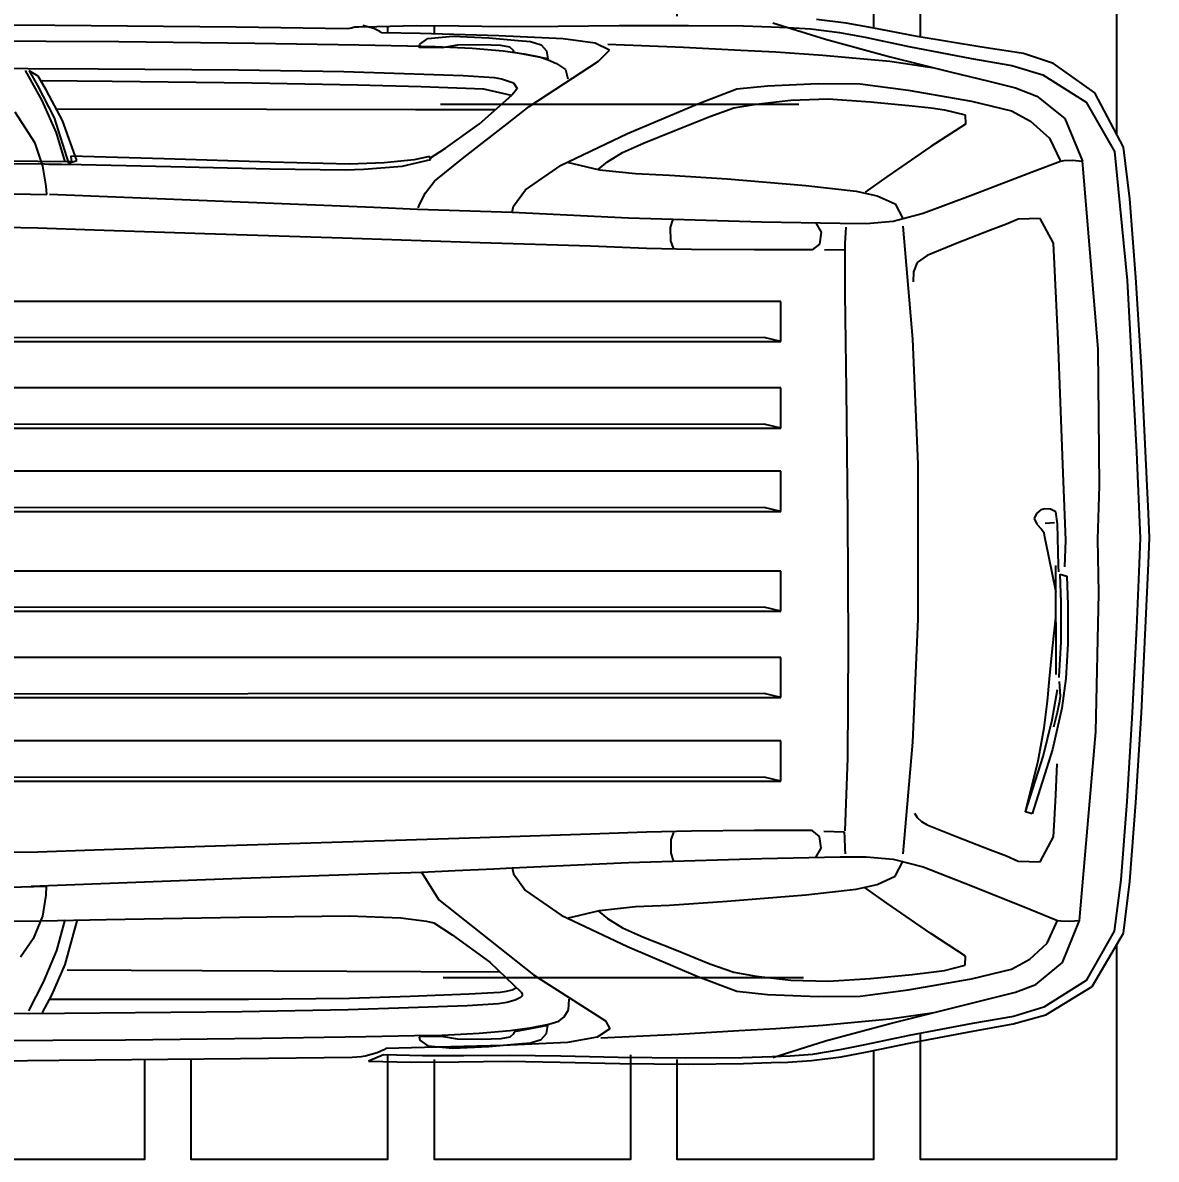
# Model space of a CAD drawing. Header units: millimetres. Extents: x -677 to -23, y -135 to 1112.
# Drawn here: x -115.698 to -113.692, y 857.496 to 859.508 of the extents above; entities that cross this region are included whole.
import ezdxf

# ---------------------------------------------------------------- set-up
doc = ezdxf.new("R2010")
doc.units = ezdxf.units.MM
doc.header["$LTSCALE"] = 20
doc.header["$MEASUREMENT"] = 0
doc.header["$PDSIZE"] = -5
doc.layers.get('0').update_dxf_attribs({"linetype": 'CONTINUOUS'})
doc.layers.get('Defpoints').update_dxf_attribs({"linetype": 'CONTINUOUS'})
doc.layers.add('AR-ALV', color=5, linetype='CONTINUOUS')
doc.layers.add('E-Pen-C', color=4, linetype='CONTINUOUS', lineweight=15)
doc.layers.add('E-Pen-G', color=3, linetype='CONTINUOUS', lineweight=30)
doc.styles.add('F2', font='swissc.ttf')
doc.dimstyles.new('DIMENSION-1', dxfattribs={"dimtxt": 0.11, "dimasz": 0.07, "dimexe": 1, "dimexo": 0, "dimgap": 0.12, "dimtad": 1, "dimzin": 7, "dimdsep": 46, "dimtxsty": 'F2', "dimblk1": 'TRACO', "dimblk2": 'TRACO', "dimsah": 1, "dimcen": 1, "dimse1": 1, "dimse2": 1, "dimclrd": 256, "dimclre": 256, "dimclrt": 6, "dimadec": 0, "dimazin": 0, "dimtfac": 1, "dimtix": 1, "dimtmove": 2, "dimatfit": 3, "dimldrblk": 'TRACO', "dimfxl": 1, "dimtolj": 1, "dimtzin": 0, "dimarcsym": 0})

# ---------------------------------------------------------------- blocks, each defined once
blk = doc.blocks.new('Austin Mini dessus')
at = {"color": 8, "flags": 128}
for points in [[(2.9944, 3.7997), (3.0997, 3.8021)], [(3.0997, 3.8021), (3.2215, 3.8034)], [(3.2215, 3.8034), (3.3188, 3.8025)], [(3.3188, 3.8025), (3.3675, 3.8008)], [(2.1078, 3.7972), (1.9397, 3.7986)], [(2.4284, 3.7942), (2.1078, 3.7972)], [(2.6259, 3.7916), (2.4284, 3.7942)], [(2.6343, 3.7911), (2.6259, 3.7916)], [(2.642, 3.7903), (2.6343, 3.7911)], [(2.649, 3.7893), (2.642, 3.7903)], [(2.6704, 3.7837), (2.649, 3.7893)], [(2.6551, 3.7981), (2.7306, 3.7997)], [(2.6814, 3.7868), (2.6551, 3.7981)], [(2.6822, 3.7782), (2.6704, 3.7837)], [(2.7507, 3.7887), (2.6814, 3.7868)], [(2.7306, 3.7997), (2.8147, 3.7991)], [(2.8237, 3.7886), (2.7507, 3.7887)], [(2.8147, 3.7991), (2.9021, 3.7984)], [(2.9048, 3.7882), (2.8237, 3.7886)], [(2.9021, 3.7984), (2.9944, 3.7997)], [(2.9951, 3.7894), (2.9048, 3.7882)], [(3.0966, 3.7917), (2.9951, 3.7894)], [(3.2164, 3.793), (3.0966, 3.7917)], [(3.316, 3.7921), (3.2164, 3.793)], [(3.3693, 3.7904), (3.316, 3.7921)], [(3.3675, 3.8008), (3.3972, 3.7998)], [(3.4015, 3.7895), (3.3693, 3.7904)], [(3.3706, 3.7916), (3.4639, 3.7624)], [(3.3972, 3.7998), (3.439, 3.7972)], [(3.4406, 3.7862), (3.4015, 3.7895)], [(3.439, 3.7972), (3.4912, 3.7905)], [(3.4894, 3.7783), (3.4406, 3.7862)], [(3.4912, 3.7905), (3.5375, 3.7819)], [(3.5375, 3.7819), (3.6147, 3.7659)], [(1.9674, 3.7618), (2.2252, 3.7604)], [(2.6858, 3.7757), (2.6822, 3.7782)], [(2.7538, 3.7741), (2.6858, 3.7757)], [(2.7458, 3.7609), (2.7598, 3.7709)], [(2.8931, 3.7702), (2.7538, 3.7741)], [(2.7598, 3.7709), (2.8041, 3.7753)], [(2.8041, 3.7753), (2.8678, 3.772)], [(2.8678, 3.772), (2.9199, 3.7677)], [(3.0069, 3.7651), (2.8931, 3.7702)], [(2.9199, 3.7677), (2.9416, 3.7655)], [(2.9416, 3.7655), (2.9606, 3.76)], [(3.0599, 3.7557), (3.0069, 3.7651)], [(3.4639, 3.7624), (3.5784, 3.7316)], [(3.5334, 3.7691), (3.4894, 3.7783)], [(3.6119, 3.753), (3.5334, 3.7691)], [(3.6147, 3.7659), (3.7245, 3.7448)], [(2.2252, 3.7604), (2.4664, 3.7574)], [(2.4664, 3.7574), (2.6503, 3.7544)], [(2.6503, 3.7544), (2.7365, 3.753)], [(2.7365, 3.753), (2.7855, 3.7519)], [(2.7449, 3.7554), (2.7458, 3.7609)], [(2.7845, 3.7544), (2.7449, 3.7554)], [(2.8122, 3.7594), (2.7845, 3.7544)], [(2.7855, 3.7519), (2.851, 3.7488)], [(2.8551, 3.7596), (2.8122, 3.7594)], [(2.851, 3.7488), (2.9058, 3.7442)], [(2.8891, 3.7588), (2.8551, 3.7596)], [(2.9053, 3.7556), (2.8891, 3.7588)], [(2.9118, 3.7497), (2.9053, 3.7556)], [(2.9058, 3.7442), (2.9441, 3.7386)], [(2.913, 3.7465), (2.9118, 3.7497)], [(2.9725, 3.7349), (2.913, 3.7465)], [(2.9606, 3.76), (2.9698, 3.7493)], [(2.9698, 3.7493), (2.9725, 3.7349)], [(3.0819, 3.7412), (3.0599, 3.7557)], [(3.0661, 3.7568), (3.2036, 3.7505)], [(3.2036, 3.7505), (3.3106, 3.7441)], [(3.3106, 3.7441), (3.3759, 3.7402)], [(3.7239, 3.7317), (3.6119, 3.753)], [(3.7245, 3.7448), (3.7958, 3.7324)], [(2.9441, 3.7386), (2.9744, 3.7329)], [(2.9469, 3.6452), (3.0743, 3.7267)], [(2.9744, 3.7329), (2.9916, 3.7274)], [(2.9916, 3.7274), (3.001, 3.7198)], [(3.0743, 3.7267), (3.0819, 3.7412)], [(3.3759, 3.7402), (3.4593, 3.7344)], [(3.4593, 3.7344), (3.5777, 3.7235)], [(3.5777, 3.7235), (3.6563, 3.7118)], [(3.5784, 3.7316), (3.6421, 3.7153)], [(3.7964, 3.7192), (3.7239, 3.7317)], [(3.7958, 3.7324), (3.8536, 3.716)], [(1.8979, 3.7134), (2.0543, 3.714)], [(2.0537, 3.7091), (2.0796, 3.6584)], [(2.0543, 3.714), (2.1798, 3.7129)], [(2.094, 3.6816), (2.0773, 3.7122)], [(2.1798, 3.7129), (2.4309, 3.7103)], [(2.4309, 3.7103), (2.6188, 3.7069)], [(2.6188, 3.7069), (2.7259, 3.7034)], [(2.7259, 3.7034), (2.8298, 3.6998)], [(3.001, 3.7198), (3.0087, 3.7071)], [(3.0087, 3.7071), (3.01, 3.6884)], [(3.6421, 3.7153), (3.6846, 3.7048)], [(3.6846, 3.7048), (3.7528, 3.688)], [(3.8504, 3.7028), (3.7964, 3.7192)], [(3.9251, 3.6552), (3.8504, 3.7028)], [(3.8536, 3.716), (3.9358, 3.6662)], [(2.0918, 3.6884), (2.2083, 3.6887)], [(2.1175, 3.6272), (2.094, 3.6816)], [(2.2083, 3.6887), (2.4426, 3.6885)], [(2.4426, 3.6885), (2.6215, 3.6864)], [(2.6215, 3.6864), (2.7286, 3.6829)], [(2.7286, 3.6829), (2.8326, 3.6793)], [(2.8298, 3.6998), (2.8852, 3.6963)], [(2.8852, 3.6963), (2.8995, 3.6935)], [(2.8995, 3.6935), (2.9148, 3.6898)], [(2.9148, 3.6898), (2.9254, 3.6845)], [(2.9269, 3.6823), (2.9254, 3.6845)], [(2.9271, 3.6797), (2.9269, 3.6823)], [(3.361, 3.68), (3.4507, 3.6839)], [(3.4507, 3.6839), (3.525, 3.6834)], [(3.525, 3.6834), (3.6102, 3.6722)], [(3.7528, 3.688), (3.8, 3.6763)], [(2.8326, 3.6793), (2.8879, 3.6758)], [(2.8698, 3.6229), (2.9257, 3.6769)], [(2.8879, 3.6758), (2.8994, 3.674)], [(2.8994, 3.674), (2.9094, 3.6722)], [(2.9094, 3.6722), (2.9171, 3.6679)], [(2.9257, 3.6769), (2.9271, 3.6797)], [(3.2381, 3.6482), (3.3067, 3.6745)], [(3.3067, 3.6745), (3.361, 3.68)], [(3.6102, 3.6722), (3.7219, 3.6526)], [(3.8, 3.6763), (3.8361, 3.6624)], [(3.8361, 3.6624), (3.8831, 3.6237)], [(3.9358, 3.6662), (3.9909, 3.5714)], [(2.0796, 3.6584), (2.1036, 3.6021)], [(2.7793, 3.5129), (2.9469, 3.6452)], [(2.7871, 3.6502), (3.4246, 3.6502)], [(3.1134, 3.5955), (3.2381, 3.6482)], [(3.3014, 3.6408), (3.3411, 3.6477)], [(3.3411, 3.6477), (3.4025, 3.6546)], [(3.4025, 3.6546), (3.4682, 3.6568)], [(3.4682, 3.6568), (3.5432, 3.6518)], [(3.5432, 3.6518), (3.6174, 3.6446)], [(3.6174, 3.6446), (3.651, 3.6408)], [(3.7219, 3.6526), (3.793, 3.6355)], [(3.9748, 3.5682), (3.9251, 3.6552)], [(2.1391, 3.55), (2.1175, 3.6272)], [(2.1218, 3.6365), (2.2347, 3.637)], [(2.2347, 3.637), (2.4865, 3.6382)], [(2.4865, 3.6382), (2.7473, 3.6393)], [(2.7473, 3.6393), (2.8869, 3.6399)], [(2.8029, 3.5745), (2.8698, 3.6229)], [(3.1969, 3.6007), (3.2592, 3.6259)], [(3.2592, 3.6259), (3.3014, 3.6408)], [(3.651, 3.6408), (3.6741, 3.6378)], [(3.6741, 3.6378), (3.7107, 3.6285)], [(3.7107, 3.6285), (3.7113, 3.6124)], [(3.793, 3.6355), (3.8251, 3.6178)], [(3.8831, 3.6237), (3.9133, 3.5491)], [(2.0615, 3.5818), (2.0389, 3.6143)], [(2.1036, 3.6021), (2.1179, 3.5483)], [(3.1417, 3.5787), (3.1969, 3.6007)], [(3.7113, 3.6124), (3.6503, 3.5725)], [(3.8251, 3.6178), (3.8563, 3.5892)], [(2.0778, 3.5418), (2.0615, 3.5818)], [(2.9962, 3.5397), (3.1134, 3.5955)], [(3.8563, 3.5892), (3.8742, 3.5491)], [(2.7705, 3.5534), (2.8029, 3.5745)], [(3.0778, 3.5457), (3.1044, 3.562)], [(3.1044, 3.562), (3.1417, 3.5787)], [(3.6503, 3.5725), (3.5724, 3.5187)], [(3.9862, 3.4773), (3.9748, 3.5682)], [(3.9909, 3.5714), (4.0023, 3.48)], [(1.8885, 3.5517), (2.0756, 3.55)], [(2.0756, 3.55), (2.1906, 3.5477)], [(2.0837, 3.5046), (2.0778, 3.5418)], [(2.1906, 3.5477), (2.4267, 3.5434)], [(2.4267, 3.5434), (2.6206, 3.5411)], [(2.6206, 3.5411), (2.712, 3.5443)], [(2.712, 3.5443), (2.7579, 3.5502)], [(2.7579, 3.5502), (2.7705, 3.5534)], [(3.0068, 3.545), (3.0636, 3.5315)], [(3.0618, 3.5326), (3.0778, 3.5457)], [(3.8253, 3.5293), (3.8742, 3.5491)], [(3.8742, 3.5491), (3.8804, 3.5498)], [(3.8804, 3.5498), (3.8953, 3.5506)], [(3.8953, 3.5506), (3.9133, 3.5491)], [(3.9133, 3.5491), (3.9421, 3.2156)], [(2.9326, 3.496), (2.9962, 3.5397)], [(3.0636, 3.5315), (3.1275, 3.5247)], [(3.1275, 3.5247), (3.1878, 3.5219)], [(3.1878, 3.5219), (3.29, 3.5153)], [(3.7236, 3.4885), (3.8253, 3.5293)], [(2.0844, 3.4883), (2.0837, 3.5046)], [(2.7489, 3.4635), (2.7793, 3.5129)], [(3.29, 3.5153), (3.4288, 3.5036)], [(3.4288, 3.5036), (3.5179, 3.4935)], [(3.5724, 3.5187), (3.5339, 3.4917)], [(1.8885, 3.4935), (2.0844, 3.4883)], [(2.0579, 3.4882), (2.4134, 3.475)], [(2.9113, 3.4668), (2.9326, 3.496)], [(3.5179, 3.4935), (3.5549, 3.4854)], [(3.5549, 3.4854), (3.5868, 3.4709)], [(3.6368, 3.4545), (3.7236, 3.4885)], [(4.0023, 3.48), (4.0132, 3.3405)], [(2.4134, 3.475), (2.6537, 3.4666)], [(2.6537, 3.4666), (2.7489, 3.4635)], [(2.7489, 3.4635), (2.8086, 3.4608)], [(2.8086, 3.4608), (2.8767, 3.4577)], [(2.9092, 3.4563), (2.9113, 3.4668)], [(3.5868, 3.4709), (3.6013, 3.4438)], [(3.9969, 3.3387), (3.9862, 3.4773)], [(2.8767, 3.4577), (2.9092, 3.4563)], [(2.9092, 3.4563), (3.1149, 3.4465)], [(3.1149, 3.4465), (3.3513, 3.4394)], [(3.1945, 3.4428), (3.1904, 3.4299)], [(3.5356, 3.4366), (3.5836, 3.4404)], [(3.5836, 3.4404), (3.6368, 3.4545)], [(3.7841, 3.435), (3.8045, 3.444)], [(3.8045, 3.444), (3.8435, 3.4455)], [(3.8435, 3.4455), (3.8675, 3.4012)], [(2.0699, 3.4284), (1.9786, 3.4297)], [(2.1695, 3.4247), (2.0699, 3.4284)], [(2.3653, 3.4184), (2.1695, 3.4247)], [(3.1904, 3.4299), (3.1906, 3.4059)], [(3.3513, 3.4394), (3.4895, 3.4367)], [(3.4471, 3.4365), (3.4563, 3.4213)], [(3.4563, 3.4213), (3.4534, 3.4004)], [(3.4895, 3.4367), (3.5356, 3.4366)], [(3.4973, 3.4027), (3.4982, 3.4219)], [(3.4982, 3.4219), (3.4986, 3.4312)], [(3.6013, 3.4314), (3.6181, 3.2335)], [(3.6968, 3.4013), (3.756, 3.4243)], [(3.756, 3.4243), (3.7841, 3.435)], [(2.6091, 3.4106), (2.3653, 3.4184)], [(2.8528, 3.4028), (2.6091, 3.4106)], [(3.0481, 3.3965), (2.8528, 3.4028)], [(3.1906, 3.4059), (3.1955, 3.3932)], [(3.4534, 3.4004), (3.4403, 3.3899)], [(3.4969, 3.3921), (3.4973, 3.4027)], [(3.6439, 3.38), (3.6968, 3.4013)], [(3.8675, 3.4012), (3.8692, 3.3713)], [(3.147, 3.3929), (3.0481, 3.3965)], [(3.2267, 3.3909), (3.147, 3.3929)], [(3.3378, 3.39), (3.2267, 3.3909)], [(3.4403, 3.3899), (3.3378, 3.39)], [(3.4605, 3.391), (3.4969, 3.3921)], [(3.4984, 3.3906), (3.5032, 3.2619)], [(3.6334, 3.3741), (3.6439, 3.38)], [(3.6215, 3.3593), (3.6261, 3.3671)], [(3.6261, 3.3671), (3.6334, 3.3741)], [(3.8294, 3.3605), (3.8176, 3.3569)], [(3.8656, 3.2467), (3.8294, 3.3605)], [(3.8692, 3.3713), (3.8712, 3.3271)], [(3.8176, 3.3569), (3.8402, 3.2669)], [(3.8176, 3.3569), (3.8491, 3.259)], [(4.0132, 3.3405), (4.0227, 3.1819)], [(3.8712, 3.3271), (3.8736, 3.2722)], [(4.0064, 3.181), (3.9969, 3.3387)], [(1.521, 3.3024), (3.3849, 3.3024)], [(3.3849, 3.3024), (3.3552, 3.2953)], [(3.3849, 3.3024), (3.3849, 3.2314)], [(3.3552, 3.2953), (1.5269, 3.296)], [(3.5032, 3.2619), (3.5043, 3.0618)], [(3.8402, 3.2669), (3.8508, 3.2084)], [(3.8491, 3.259), (3.8648, 3.1939)], [(3.8822, 3.1732), (3.8656, 3.2467)], [(3.3849, 3.2314), (1.521, 3.2314)], [(3.6181, 3.2335), (3.6277, 3.0159)], [(3.8508, 3.2084), (3.8565, 3.1612)], [(3.868, 3.2065), (3.8741, 3.1805)], [(3.9421, 3.2156), (3.9474, 2.9699)], [(3.8648, 3.1939), (3.8741, 3.1401)], [(3.8741, 3.1805), (3.8782, 3.1603)], [(4.0139, 3.0308), (4.0064, 3.181)], [(4.0227, 3.1819), (4.0303, 3.0312)], [(3.8565, 3.1612), (3.8604, 3.1213)], [(3.8782, 3.1603), (3.8797, 3.1523)], [(3.8893, 3.1208), (3.8822, 3.1732)], [(1.521, 3.1548), (3.3849, 3.1548)], [(1.521, 3.1548), (3.3849, 3.1548)], [(3.3552, 3.1477), (1.5269, 3.1484)], [(3.3849, 3.1548), (3.3552, 3.1477)], [(3.3849, 3.1548), (3.3849, 3.0838)], [(3.8797, 3.1523), (3.8778, 3.1263)], [(3.8604, 3.1213), (3.8653, 3.0676)], [(3.8772, 3.1193), (3.8773, 3.1186)], [(3.8773, 3.1186), (3.8774, 3.1179)], [(3.8774, 3.1179), (3.8775, 3.1172)], [(3.8927, 3.0595), (3.8893, 3.1208)], [(3.8718, 3.1136), (3.8718, 3.0663)], [(3.8775, 3.1172), (3.8809, 3.056)], [(3.3849, 3.0838), (1.521, 3.0838)], [(3.5043, 3.0618), (3.503, 2.8311)], [(3.8653, 3.0676), (3.8715, 3.0137)], [(3.8718, 3.0663), (3.8715, 2.9763)], [(3.8927, 2.9903), (3.8927, 3.0595)], [(3.8809, 3.056), (3.8809, 2.9867)], [(4.019, 2.9175), (4.0139, 3.0308)], [(4.0303, 3.0312), (4.0353, 2.9173)], [(1.521, 3.0018), (3.3849, 3.0018)], [(1.521, 3.0017), (3.3849, 3.0017)], [(3.3849, 3.0017), (3.3552, 2.9947)], [(3.3849, 3.0018), (3.3849, 2.9307)], [(3.6277, 3.0159), (3.6279, 2.8795)], [(3.3552, 2.9947), (1.5269, 2.9954)], [(3.8809, 2.9867), (3.8793, 2.9363)], [(3.8911, 2.9399), (3.8927, 2.9903)], [(3.8717, 2.9689), (3.8581, 2.9022)], [(3.8715, 2.9763), (3.8713, 2.9207)], [(3.9474, 2.9699), (3.9456, 2.8742)], [(3.8793, 2.9363), (3.8911, 2.9399)], [(3.3849, 2.9307), (1.521, 2.9307)], [(3.8763, 2.9214), (3.8745, 2.8469)], [(3.8764, 2.9319), (3.8763, 2.9214)], [(3.8871, 2.9232), (3.8888, 2.876)], [(4.0208, 2.8728), (4.019, 2.9175)], [(4.0353, 2.9173), (4.0372, 2.8721)], [(3.8581, 2.9022), (3.8521, 2.8707)], [(3.6279, 2.8795), (3.6277, 2.7413)], [(3.8378, 2.8476), (3.8458, 2.8564)], [(3.8458, 2.8564), (3.8507, 2.8629)], [(3.8521, 2.8707), (3.8507, 2.8629)], [(3.8888, 2.876), (3.8844, 2.7575)], [(3.9456, 2.8742), (3.9489, 2.78)], [(4.0141, 2.7205), (4.0208, 2.8728)], [(4.0372, 2.8721), (4.0353, 2.829)], [(3.8333, 2.8378), (3.8378, 2.8476)], [(3.8369, 2.8289), (3.8333, 2.8378)], [(3.8688, 2.8456), (3.8527, 2.8468)], [(3.8745, 2.8469), (3.8712, 2.8257)], [(1.521, 2.8252), (3.3849, 2.8252)], [(1.521, 2.8252), (3.3849, 2.8252)], [(3.3552, 2.8181), (1.5269, 2.8188)], [(3.3849, 2.8252), (3.3552, 2.8181)], [(3.3849, 2.8252), (3.3849, 2.7542)], [(3.503, 2.8311), (3.5007, 2.6103)], [(3.8449, 2.8226), (3.8369, 2.8289)], [(3.8518, 2.8207), (3.8449, 2.8226)], [(3.8621, 2.821), (3.8518, 2.8207)], [(3.8712, 2.8257), (3.8621, 2.821)], [(4.0353, 2.829), (4.0303, 2.7187)], [(3.9489, 2.78), (3.9462, 2.5372)], [(3.8844, 2.7575), (3.8754, 2.5224)], [(3.3849, 2.7542), (1.521, 2.7542)], [(3.6277, 2.7413), (3.6181, 2.5203)], [(3.9974, 2.4164), (4.0141, 2.7205)], [(4.0303, 2.7187), (4.0227, 2.5701)], [(1.521, 2.6777), (3.3849, 2.6777)], [(1.521, 2.6776), (3.3849, 2.6776)], [(3.3849, 2.6776), (3.3552, 2.6705)], [(3.3849, 2.6777), (3.3849, 2.6066)], [(3.3552, 2.6705), (1.5269, 2.6712)], [(3.3849, 2.6066), (1.521, 2.6066)], [(3.5007, 2.6103), (3.4987, 2.4401)], [(4.0227, 2.5701), (4.0132, 2.4114)], [(3.9462, 2.5372), (3.9187, 2.2052)], [(1.521, 2.5246), (3.3849, 2.5246)], [(1.521, 2.5246), (3.3849, 2.5246)], [(3.3552, 2.5175), (1.5269, 2.5182)], [(3.3849, 2.5246), (3.3552, 2.5175)], [(3.3849, 2.5246), (3.3849, 2.4536)], [(3.6181, 2.5203), (3.6013, 2.3205)], [(3.8754, 2.5224), (3.8675, 2.3507)], [(3.3849, 2.4536), (1.521, 2.4536)], [(3.4987, 2.4401), (3.4984, 2.3614)], [(3.6192, 2.401), (3.619, 2.419)], [(3.9754, 2.1881), (3.9974, 2.4164)], [(3.6261, 2.3848), (3.6192, 2.401)], [(4.0132, 2.4114), (4.0023, 2.272)], [(3.6439, 2.372), (3.6261, 2.3848)], [(3.0481, 2.356), (2.8528, 2.3496)], [(3.147, 2.3596), (3.0481, 2.356)], [(3.2267, 2.3616), (3.147, 2.3596)], [(3.1892, 2.3465), (3.1942, 2.3592)], [(3.3378, 2.3625), (3.2267, 2.3616)], [(3.4403, 2.3625), (3.3378, 2.3625)], [(3.4534, 2.352), (3.4403, 2.3625)], [(3.462, 2.3625), (3.4984, 2.3614)], [(3.4984, 2.3614), (3.4988, 2.3509)], [(3.6968, 2.3507), (3.6439, 2.372)], [(2.3653, 2.3341), (2.1695, 2.3277)], [(2.6091, 2.3418), (2.3653, 2.3341)], [(2.8528, 2.3496), (2.6091, 2.3418)], [(3.189, 2.3226), (3.1892, 2.3465)], [(3.4563, 2.3312), (3.4534, 2.352)], [(3.4988, 2.3509), (3.4997, 2.3317)], [(3.756, 2.3277), (3.6968, 2.3507)], [(3.8675, 2.3507), (3.8435, 2.3065)], [(2.0699, 2.3241), (1.9786, 2.3223)], [(2.1695, 2.3277), (2.0699, 2.3241)], [(3.1931, 2.3097), (3.189, 2.3226)], [(3.3513, 2.3125), (3.4895, 2.3152)], [(3.4471, 2.3159), (3.4563, 2.3312)], [(3.4895, 2.3152), (3.5356, 2.3154)], [(3.4997, 2.3317), (3.5002, 2.3223)], [(3.5356, 2.3154), (3.5836, 2.3116)], [(3.7841, 2.317), (3.756, 2.3277)], [(3.8045, 2.308), (3.7841, 2.317)], [(2.7418, 2.2903), (2.9092, 2.2957)], [(2.9092, 2.2957), (3.1149, 2.3055)], [(2.9092, 2.2957), (2.9113, 2.2851)], [(3.1149, 2.3055), (3.3513, 2.3125)], [(3.5836, 2.3116), (3.6368, 2.2975)], [(3.5868, 2.2811), (3.6013, 2.3081)], [(3.6368, 2.2975), (3.725, 2.2641)], [(3.8435, 2.3065), (3.8045, 2.308)], [(2.0905, 2.2638), (2.4428, 2.2777)], [(2.4428, 2.2777), (2.6647, 2.2869)], [(2.6647, 2.2869), (2.7418, 2.2903)], [(2.7431, 2.2881), (2.7462, 2.2798)], [(2.7462, 2.2798), (2.7556, 2.2611)], [(2.9113, 2.2851), (2.9326, 2.256)], [(3.5549, 2.2666), (3.5868, 2.2811)], [(1.881, 2.2603), (2.0858, 2.2644)], [(2.0858, 2.2644), (2.0844, 2.2494)], [(2.7556, 2.2611), (2.7718, 2.2409)], [(2.9326, 2.256), (2.9962, 2.2123)], [(3.4288, 2.2483), (3.5179, 2.2584)], [(3.5179, 2.2584), (3.5549, 2.2666)], [(3.5724, 2.2333), (3.5339, 2.2602)], [(3.725, 2.2641), (3.8293, 2.2244)], [(4.0023, 2.272), (3.9909, 2.1805)], [(2.0844, 2.2494), (2.0784, 2.2142)], [(2.7718, 2.2409), (2.8239, 2.1987)], [(3.1878, 2.23), (3.29, 2.2366)], [(3.29, 2.2366), (3.4288, 2.2483)], [(3.6503, 2.1795), (3.5724, 2.2333)], [(2.0784, 2.2142), (2.0651, 2.1737)], [(2.1463, 2.2115), (2.305, 2.215)], [(2.305, 2.215), (2.4809, 2.219)], [(2.4809, 2.219), (2.6134, 2.2208)], [(2.6134, 2.2208), (2.6469, 2.2196)], [(2.6469, 2.2196), (2.7143, 2.2143)], [(2.7143, 2.2143), (2.7654, 2.2024)], [(3.0068, 2.207), (3.0636, 2.2205)], [(3.0618, 2.2194), (3.0778, 2.2063)], [(3.0636, 2.2205), (3.1275, 2.2272)], [(3.1275, 2.2272), (3.1878, 2.23)], [(3.8293, 2.2244), (3.8797, 2.2052)], [(2.0035, 2.2094), (2.0815, 2.2103)], [(2.1294, 2.2062), (2.0102, 2.2055)], [(2.0815, 2.2103), (2.0895, 2.2105)], [(2.0895, 2.2105), (2.1118, 2.2109)], [(2.0987, 2.1289), (2.1242, 2.2089)], [(2.1021, 2.1554), (2.1177, 2.2065)], [(2.1118, 2.2109), (2.1463, 2.2115)], [(2.1389, 2.2041), (2.1134, 2.1336)], [(2.1242, 2.2089), (2.1389, 2.2041)], [(2.128, 2.1963), (2.1294, 2.2062)], [(2.2935, 2.2014), (2.128, 2.1963)], [(2.4818, 2.2073), (2.2935, 2.2014)], [(2.6213, 2.2106), (2.4818, 2.2073)], [(2.6829, 2.2085), (2.6213, 2.2106)], [(2.7355, 2.2029), (2.6829, 2.2085)], [(2.7627, 2.1969), (2.7355, 2.2029)], [(2.7654, 2.2024), (2.7627, 2.1969)], [(2.763, 2.2003), (2.7912, 2.1821)], [(2.8239, 2.1987), (2.9002, 2.139)], [(2.9962, 2.2123), (3.1134, 2.1564)], [(3.0778, 2.2063), (3.1044, 2.19)], [(3.8604, 2.1645), (3.8797, 2.2052)], [(3.8797, 2.2052), (3.8859, 2.2044)], [(3.8859, 2.2044), (3.9007, 2.2036)], [(3.8872, 2.13), (3.9187, 2.2052)], [(3.9007, 2.2036), (3.9187, 2.2052)], [(2.0651, 2.1737), (2.0297, 2.1186)], [(2.7912, 2.1821), (2.8517, 2.139)], [(3.1044, 2.19), (3.1417, 2.1733)], [(3.1417, 2.1733), (3.1969, 2.1512)], [(3.7113, 2.1396), (3.6503, 2.1795)], [(3.9249, 2.1008), (3.9754, 2.1881)], [(3.9909, 2.1805), (3.9406, 2.0845)], [(2.0769, 2.098), (2.1021, 2.1554)], [(3.1134, 2.1564), (3.2381, 2.1037)], [(3.8265, 2.1348), (3.8604, 2.1645)], [(2.1134, 2.1336), (2.085, 2.08)], [(2.8517, 2.139), (2.9088, 2.0884)], [(2.9002, 2.139), (2.9394, 2.1086)], [(3.1969, 2.1512), (3.2592, 2.1261)], [(3.7107, 2.1235), (3.7113, 2.1396)], [(3.793, 2.1165), (3.8265, 2.1348)], [(2.0692, 2.0713), (2.0987, 2.1289)], [(2.1047, 2.1129), (2.4742, 2.1134)], [(2.4742, 2.1134), (2.7383, 2.1137)], [(2.7383, 2.1137), (2.8794, 2.1139)], [(3.2592, 2.1261), (3.3014, 2.1112)], [(3.651, 2.1112), (3.6741, 2.1142)], [(3.6741, 2.1142), (3.7107, 2.1235)], [(3.7219, 2.0993), (3.793, 2.1165)], [(3.8375, 2.0902), (3.8872, 2.13)], [(2.0471, 2.045), (2.0769, 2.098)], [(2.7825, 2.1047), (3.4166, 2.1047)], [(2.9394, 2.1086), (3.062, 2.0282)], [(3.2381, 2.1037), (3.3067, 2.0774)], [(3.3014, 2.1112), (3.3411, 2.1043)], [(3.3411, 2.1043), (3.4025, 2.0974)], [(3.4025, 2.0974), (3.4682, 2.0952)], [(3.4682, 2.0952), (3.5432, 2.1001)], [(3.5432, 2.1001), (3.6174, 2.1074)], [(3.6102, 2.0798), (3.7219, 2.0993)], [(3.6174, 2.1074), (3.651, 2.1112)], [(3.8485, 2.0526), (3.9249, 2.1008)], [(2.085, 2.08), (2.0706, 2.0548)], [(2.6356, 2.0705), (2.7481, 2.0732)], [(2.7481, 2.0732), (2.8587, 2.0775)], [(2.8587, 2.0775), (2.9076, 2.0883)], [(2.9122, 2.0845), (2.9088, 2.0884)], [(2.9115, 2.0664), (2.9182, 2.0768)], [(2.9154, 2.0806), (2.9122, 2.0845)], [(2.9182, 2.0768), (2.9154, 2.0806)], [(3.3067, 2.0774), (3.361, 2.072)], [(3.361, 2.072), (3.4507, 2.0681)], [(3.525, 2.0686), (3.6102, 2.0798)], [(3.7528, 2.064), (3.8, 2.0757)], [(3.8, 2.0757), (3.8375, 2.0902)], [(3.9406, 2.0845), (3.8672, 2.0324)], [(2.0542, 2.0453), (2.0692, 2.0713)], [(2.0706, 2.0548), (2.0542, 2.0453)], [(2.0774, 2.0623), (2.2014, 2.0637)], [(2.2014, 2.0637), (2.4493, 2.0668)], [(2.4493, 2.0668), (2.6356, 2.0705)], [(2.7183, 2.0504), (2.8223, 2.0539)], [(2.8223, 2.0539), (2.8776, 2.0574)], [(2.8776, 2.0574), (2.8901, 2.0597)], [(2.8901, 2.0597), (2.9115, 2.0664)], [(3.0039, 2.0429), (3.008, 2.0596)], [(3.4507, 2.0681), (3.525, 2.0686)], [(3.6846, 2.0471), (3.7528, 2.064)], [(3.7937, 2.0359), (3.8485, 2.0526)], [(1.8882, 2.0405), (2.0521, 2.0412)], [(2.0521, 2.0412), (2.1763, 2.0418)], [(2.1763, 2.0418), (2.4248, 2.0438)], [(2.4248, 2.0438), (2.6113, 2.0468)], [(2.6113, 2.0468), (2.7183, 2.0504)], [(2.9729, 2.0257), (2.9874, 2.0323)], [(2.9874, 2.0323), (3.0039, 2.0429)], [(3.5777, 2.0285), (3.6563, 2.0402)], [(3.5784, 2.0204), (3.6421, 2.0366)], [(3.6421, 2.0366), (3.6846, 2.0471)], [(3.722, 2.0234), (3.7937, 2.0359)], [(3.8672, 2.0324), (3.8141, 2.0148)], [(2.8935, 2.0098), (2.9302, 2.0151)], [(2.913, 2.0128), (2.9118, 2.0096)], [(2.9725, 2.0244), (2.913, 2.0128)], [(2.9302, 2.0151), (2.9574, 2.0204)], [(2.9574, 2.0204), (2.9729, 2.0257)], [(2.9698, 2.01), (2.9725, 2.0244)], [(3.062, 2.0282), (3.0814, 2.0091)], [(3.3138, 2.0086), (3.3759, 2.0118)], [(3.3759, 2.0118), (3.4593, 2.0176)], [(3.4593, 2.0176), (3.5777, 2.0285)], [(3.4639, 1.9896), (3.5784, 2.0204)], [(3.6114, 2.0021), (3.722, 2.0234)], [(3.8141, 2.0148), (3.7404, 2.0035)], [(1.9551, 1.9922), (2.2129, 1.9935)], [(2.2129, 1.9935), (2.454, 1.9966)], [(2.454, 1.9966), (2.638, 1.9996)], [(2.638, 1.9996), (2.7242, 2.001)], [(2.7242, 2.001), (2.7732, 2.0021)], [(2.7845, 2.0049), (2.7449, 2.0039)], [(2.7449, 2.0039), (2.7458, 1.9984)], [(2.7458, 1.9984), (2.7598, 1.9884)], [(2.7732, 2.0021), (2.8386, 2.0052)], [(2.8122, 1.9999), (2.7845, 2.0049)], [(2.8551, 1.9997), (2.8122, 1.9999)], [(2.8386, 2.0052), (2.8935, 2.0098)], [(2.8891, 2.0005), (2.8551, 1.9997)], [(2.8678, 1.9873), (2.9199, 1.9916)], [(2.9053, 2.0037), (2.8891, 2.0005)], [(2.9118, 2.0096), (2.9053, 2.0037)], [(2.9199, 1.9916), (2.9416, 1.9938)], [(2.9416, 1.9938), (2.9606, 1.9993)], [(2.9606, 1.9993), (2.9698, 2.01)], [(3.0563, 1.9962), (2.9993, 1.9886)], [(3.0814, 2.0091), (3.0563, 1.9962)], [(3.0784, 1.9981), (3.2127, 2.0036)], [(3.2127, 2.0036), (3.3138, 2.0086)], [(3.5337, 1.986), (3.6114, 2.0021)], [(3.7404, 2.0035), (3.6262, 1.9845)], [(2.675, 1.9758), (2.6644, 1.9706)], [(2.6783, 1.978), (2.675, 1.9758)], [(2.7462, 1.9796), (2.6783, 1.978)], [(2.8855, 1.9835), (2.7462, 1.9796)], [(2.7598, 1.9884), (2.8041, 1.984)], [(2.8041, 1.984), (2.8678, 1.9873)], [(2.9993, 1.9886), (2.8855, 1.9835)], [(3.3706, 1.9603), (3.4639, 1.9896)], [(3.4375, 1.9711), (3.4886, 1.9776)], [(3.4886, 1.9776), (3.5337, 1.986)], [(3.6262, 1.9845), (3.5466, 1.9696)], [(1.9317, 1.9633), (2.0998, 1.9648)], [(2.0998, 1.9648), (2.4205, 1.9678)], [(2.4205, 1.9678), (2.618, 1.9704)], [(2.618, 1.9704), (2.6248, 1.9694)], [(2.6248, 1.9694), (2.6309, 1.9675)], [(2.6309, 1.9675), (2.6377, 1.9674)], [(2.6377, 1.9674), (2.6698, 1.9667)], [(2.6644, 1.9706), (2.6452, 1.9652)], [(2.6698, 1.9667), (2.7401, 1.9651)], [(2.7401, 1.9651), (2.8147, 1.9659)], [(2.8147, 1.9659), (2.8968, 1.9668)], [(2.8968, 1.9668), (2.9905, 1.9663)], [(2.9905, 1.9663), (3.0983, 1.9654)], [(3.0983, 1.9654), (3.2215, 1.965)], [(3.2215, 1.965), (3.3188, 1.9659)], [(3.3188, 1.9659), (3.3675, 1.9676)], [(3.3675, 1.9676), (3.3972, 1.9685)], [(3.3972, 1.9685), (3.4375, 1.9711)], [(3.5003, 1.961), (3.448, 1.9543)], [(3.5466, 1.9696), (3.5003, 1.961)]]:
    blk.add_lwpolyline(points, dxfattribs=at)
blk = doc.blocks.new('TRACO')
at = {"layer": 'E-Pen-C'}
for p, q in [((0, 1), (0, -1)), ((-1, 0), (1, 0))]:
    blk.add_line(p, q, dxfattribs=at)
at = {"layer": 'E-Pen-G'}
blk.add_line((-0.424, -0.424), (0.424, 0.424), dxfattribs=at)
blk = doc.blocks.new('*D749')
at = {"color": 4, "lineweight": -2}
blk.add_line((-119.0046, 860.6269), (-113.1546, 860.6269), dxfattribs=at)
at = {"layer": 'Defpoints', "color": 0, "linetype": 'Continuous'}
for p in [(-113.0846, 860.6269), (-113.0846, 860.2735), (-119.0746, 858.7735)]:
    blk.add_point(p, dxfattribs=at)
at = {"color": 4, "linetype": 'Continuous', "lineweight": -2, "xscale": 0.07, "yscale": 0.07, "zscale": 0.07, "rotation": 180}
blk.add_blockref('TRACO', (-119.0746, 860.6269), dxfattribs=at)
at = {"color": 4, "linetype": 'Continuous', "lineweight": -2, "xscale": 0.07, "yscale": 0.07, "zscale": 0.07}
blk.add_blockref('TRACO', (-113.0846, 860.6269), dxfattribs=at)
at = {"color": 4, "linetype": 'Continuous', "insert": (-116.0796, 860.8034), "char_height": 0.11, "attachment_point": 5, "style": 'F2'}
blk.add_mtext('\\A1;5.99', dxfattribs=at)

msp = doc.modelspace()

# ---------------------------------------------------------------- linework, layer by layer
at = {"layer": 'AR-ALV', "color": 8, "linetype": 'Continuous'}
for points in [[(-114.192, 859.4982), (-114.192, 859.7117), (-114.5404, 859.7117), (-114.5404, 859.5196)], [(-113.762, 859.3099), (-113.762, 859.7117), (-114.1103, 859.7117), (-114.1103, 859.483)], [(-115.0521, 859.49), (-115.0521, 859.502)], [(-114.9704, 859.5028), (-114.9704, 859.488)], [(-114.1103, 857.719), (-114.1103, 857.4965), (-113.762, 857.4965), (-113.762, 857.8769)], [(-114.5404, 857.6733), (-114.5404, 857.4965), (-114.192, 857.4965), (-114.192, 857.6888)], [(-115.8305, 857.6699), (-115.8305, 857.4965), (-115.4822, 857.4965), (-115.4822, 857.6725)], [(-115.4005, 857.6733), (-115.4005, 857.4965), (-115.0521, 857.4965), (-115.0521, 857.6813)], [(-114.9704, 857.6733), (-114.9704, 857.4965), (-114.6221, 857.4965), (-114.6221, 857.6813)]]:
    msp.add_lwpolyline(points, dxfattribs=at)

# ---------------------------------------------------------------- block references
at = {"color": 8, "xscale": -1, "rotation": 180}
msp.add_blockref('Austin Mini dessus', (-117.7413, 861.4683), dxfattribs=at)

# ---------------------------------------------------------------- dimensions: what is measured, and where the dimension line sits
at = {"color": 8, "linetype": 'Continuous'}
dim = msp.add_linear_dim(base=(-113.0846, 860.6269), p1=(-119.0746, 858.7735), p2=(-113.0846, 860.2735), dimstyle='DIMENSION-1', override={"dimclrd": 4, "dimclrt": 4, "dimadec": 8, "dimfxl": 0.5, "dimfxlon": 1}, dxfattribs=at)
dim.commit()
dim.dimension.update_dxf_attribs({"geometry": '*D749', "text_midpoint": (-116.0796, 860.8034)})

doc.saveas('drawing.dxf')
